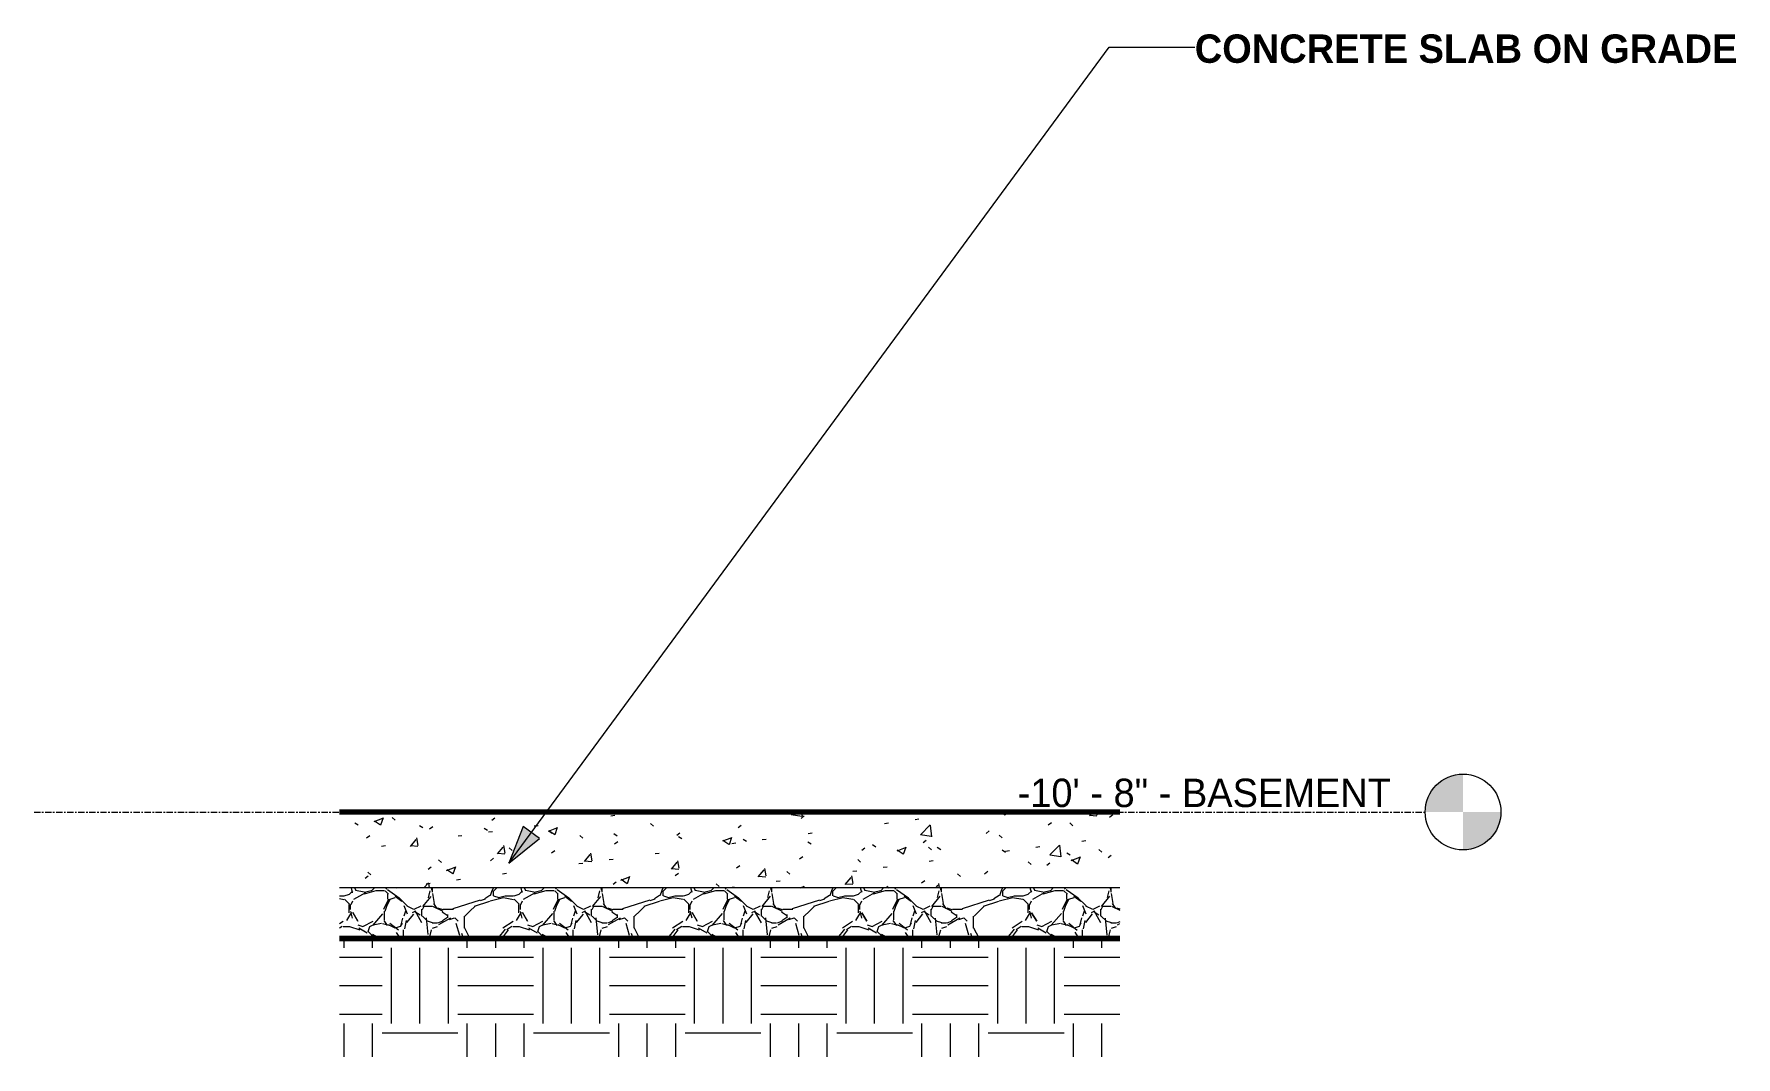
# Model space of a CAD drawing. Header units: inches. Extents: x 9847 to 10638, y -160 to 464.
# Drawn here: x 10236.4 to 10371.1, y -147.4 to -66.4 of the extents above; entities that cross this region are included whole.
import ezdxf

# ---------------------------------------------------------------- set-up
doc = ezdxf.new("R2010")
doc.units = ezdxf.units.IN
doc.header["$MEASUREMENT"] = 0
doc.linetypes.add('Grid Line 1_2_', pattern=[0.875, 0.5, -0.125, 0.125, -0.125])
for name, color, linetype, lineweight in [('0-4', 90, 'Continuous', 5), ('A-FLOR-1', 192, 'Continuous', 70), ('A-FLOR-LEVL', 51, 'Continuous', 9), ('A-FLOR-LEVL-1', 51, 'Grid Line 1_2_', 9), ('A-FLOR-MCUT', 51, 'Continuous', 18), ('A-FLOR-PATT-1', 8, 'Continuous', 9), ('C-TOPO', 7, 'Continuous', 9), ('C-TOPO-1', 7, 'Continuous', 70), ('C-TOPO-2', 8, 'Continuous', 9), ('G-ANNO-TEXT', 231, 'Continuous', 9)]:
    doc.layers.add(name, color=color, linetype=linetype, lineweight=lineweight)
doc.styles.add('Century Gothic', font='ufonts.com_century-gothic.ttf', dxfattribs={"height": 2.25})
doc.styles.add('Century Gothic_B', font='GOTHICB.TTF', dxfattribs={"height": 2.25})

# ---------------------------------------------------------------- blocks, each defined once
blk = doc.blocks.new('CTR  - Topography_rvt-3-BUILDING SECTION - EAST_WEST - LOOKING NORTH - Callout 3')
at = {"layer": 'C-TOPO'}
h = blk.add_hatch(dxfattribs=at)
h.set_pattern_fill('FP_18', color=256, style=0, pattern_type=2)
h.set_pattern_definition([(0, (11229.947, 72), (6, 6), [6, -6]), (0, (11229.947, 74.25), (6, 6), [6, -6]), (0, (11229.947, 76.5), (6, 6), [6, -6]), (90, (11230.697, 77.25), (-6, 6), [6, -6]), (90, (11232.947, 77.25), (-6, 6), [6, -6]), (90, (11235.197, 77.25), (-6, 6), [6, -6])])
h.paths.add_polyline_path([(10273.41, -147.39), (10273.41, -138.01), (10211.63, -138.01), (10211.63, -147.39)], flags=0)
at = {"layer": 'C-TOPO-1'}
blk.add_line((10211.63, -138.01), (10273.41, -138.01), dxfattribs=at)
at = {"layer": 'C-TOPO-2'}
blk.add_line((10273.41, -138.01), (10211.63, -138.01), dxfattribs=at)
blk = doc.blocks.new('Level - Level Head - Circle-50818-BUILDING SECTION - EAST_WEST - LOOKING NORTH - Callout 3')
at = {"layer": 'A-FLOR-LEVL'}
h = blk.add_hatch(color=256, dxfattribs=at)
edge = h.paths.add_edge_path(flags=0)
edge.add_line((10300.59, 0), (10297.59, 0))
edge.add_arc((10300.59, 0), 3, 90, 180, ccw=False)
edge.add_line((10300.59, 3), (10300.59, 0))
h = blk.add_hatch(color=256, dxfattribs=at)
edge = h.paths.add_edge_path(flags=0)
edge.add_line((10300.59, -3), (10300.59, 0))
edge.add_line((10300.59, 0), (10303.59, 0))
edge.add_arc((10300.59, 0), 3, 270, 360, ccw=False)
blk.add_circle((10300.59, 0), 3, dxfattribs=at)

msp = doc.modelspace()

# ---------------------------------------------------------------- hatches: boundary and pattern name
at = {"layer": 'A-FLOR-PATT-1'}
h = msp.add_hatch(dxfattribs=at)
h.set_pattern_fill('FP_24', color=256, style=0, pattern_type=2)
h.set_pattern_definition([(50, (11278.8997, 72), (6.885997, -0.602097), [0.72, -7.92]), (355, (11278.9, 72), (-1.331756, 7.220547), [0.576, -6.336]), (100.451, (11279.474, 71.95), (5.55363, 6.61819), [0.612, -6.731]), (46.184, (11278.9, 73.92), (10.24564, -1.588925), [1.08, -11.88]), (96.636, (11279.754, 73.788), (8.97244, 9.35152), [0.918, -10.096]), (351.184, (11278.9, 73.92), (8.9732, 9.35123), [0.864, -9.504]), (21, (11279.8597, 73.44), (5.730726, -3.865003), [0.72, -7.92]), (326, (11279.86, 73.44), (2.33581, 6.96088), [0.576, -6.336]), (71.451, (11280.338, 73.118), (8.065876, 3.09595), [0.612, -6.731]), (37.5, (11278.8997, 72), (0.116866, 3.1954784), [0.317, -5.942, 0.317, -6.115, -6.36]), (37.5, (11278.8997, 72), (0.116866, 3.1954784), [-12.691, 0.317, -6.043]), (7.5, (11278.8997, 72), (2.52543, 3.786025), [0.317, -3.35, 0.317, -5.798, -2.424]), (7.5, (11278.8997, 72), (2.52543, 3.786025), [-9.782, 0.317, -2.107]), (327.5, (11276.7597, 72), (5.1243685, -0.216176), [0.317, -2.083, 0.317, -7.171, -9.936]), (327.5, (11276.7597, 72), (5.1243685, -0.216176), [-9.888, 0.317, -9.619]), (317.5, (11275.7997, 72), (5.598326, 0.96141), [0.317, -2.803, 0.317, -4.656, -7.056]), (317.5, (11275.7997, 72), (5.598326, 0.96141), [-8.093, 0.317, -6.739])])
h.paths.add_polyline_path([(10322.36, -134), (10322.36, -128), (10260.59, -128), (10260.59, -134), (10286.54, -134)], flags=0)
h = msp.add_hatch(dxfattribs=at)
h.set_pattern_fill('FP_27', color=256, style=0, pattern_type=2)
h.set_pattern_definition([(212.005, (11278.0937, 74.015), (-40.3106271, -26.8730086), [1.268, -125.493]), (213.69, (11278.8997, 74.553), (-13.436241, -13.436764), [0.969, -47.478]), (198.435, (11279.3027, 74.687), (-26.873024, -13.436542), [0.425, -42.065]), (180, (11279.841, 74.687), (2e-15, -13.437), [0.537, -12.899]), (161.565, (11280.2437, 74.553), (-13.436518, 1.2e-05), [0.425, -42.065]), (333.435, (11280.3777, 84.227), (13.436532, 1.2e-05), [0.601, -29.444]), (296.565, (11280.2437, 84.496), (13.43652, -13.436544), [0.3, -29.745]), (270, (11280.244, 85.168), (13.437, 8e-16), [0.672, -12.765]), (186.34, (11280.3777, 76.434), (-107.4926568, -13.4363962), [1.217, -120.457]), (296.565, (11283.3337, 84.765), (13.43652, -13.436544), [0.3, -29.745]), (303.69, (11283.0657, 85.168), (13.436764, -13.436241), [0.484, -47.962]), (229.399, (11285.2157, 79.256), (-67.1828397, -80.6196216), [1.239, -122.641]), (243.435, (11285.6187, 80.062), (1.2e-05, -13.436532), [0.901, -29.144]), (213.69, (11290.3207, 78.584), (-13.436241, -13.436764), [0.484, -47.962]), (33.69, (11286.2897, 74.822), (13.436241, 13.436764), [0.484, -47.962]), (0, (11286.022, 74.822), (0, 13.437), [0.269, -13.168]), (333.435, (11285.7527, 74.956), (13.436532, 1.2e-05), [0.3, -29.745]), (284.036, (11285.6187, 75.494), (13.436545, -40.309721), [0.554, -54.847]), (270, (11285.619, 75.762), (13.437, 8e-16), [0.269, -13.168]), (243.435, (11285.6187, 76.031), (1.2e-05, -13.436532), [0.3, -29.745]), (135, (11285.619, 76.165), (-13.43644, 9e-16), [0.19, -18.812]), (90, (11285.619, 76.031), (-13.437, 8e-16), [0.134, -13.302]), (18.435, (11290.4557, 82.212), (26.873024, 13.436542), [0.85, -41.641]), (6.34, (11291.2617, 82.481), (107.4926568, 13.4363962), [1.217, -120.457]), (180, (11290.725, 79.256), (2e-15, -13.437), [0.806, -12.63]), (197.354, (11292.8737, 79.928), (-40.30996214, -13.43709214), [2.252, -222.987]), (198.435, (11293.2777, 80.062), (-26.873024, -13.436542), [0.425, -42.065]), (213.69, (11293.6807, 80.331), (-13.436241, -13.436764), [0.484, -47.962]), (251.565, (11293.8147, 80.734), (-1.2e-05, -13.436518), [0.425, -42.065]), (243.435, (11293.9487, 81.003), (1.2e-05, -13.436532), [0.3, -29.745]), (270, (11293.949, 81.271), (13.437, 8e-16), [0.269, -13.168]), (293.199, (11293.5457, 82.212), (13.4363854, -26.8729472), [1.023, -101.307]), (315, (11293.143, 82.615), (13.43644, 0), [0.57, -18.432]), (0, (11292.471, 82.615), (0, 13.437), [0.672, -12.765]), (341.565, (11289.5147, 79.39), (13.436518, -1.2e-05), [0.425, -42.065]), (303.69, (11289.2467, 79.793), (13.436764, -13.436241), [0.484, -47.962]), (279.462, (11289.1117, 80.599), (13.43628, -67.1832013), [0.817, -80.915]), (270, (11289.112, 81.406), (13.437, 8e-16), [0.806, -12.63]), (239.036, (11289.5147, 82.077), (-13.4372, -26.8732567), [0.783, -77.565]), (188.13, (11290.4557, 82.212), (-80.6200966, -13.436299), [0.95, -94.061]), (116.565, (11280.5127, 81.809), (-13.43652, 13.436544), [0.3, -29.745]), (135, (11280.781, 81.54), (-13.43644, 9e-16), [0.38, -18.622]), (168.69, (11281.4527, 81.406), (-13.436897, 0.000212), [0.685, -67.829]), (191.31, (11282.1247, 81.54), (-53.7465916, -13.436568), [0.685, -67.829]), (194.036, (11282.6627, 81.674), (-40.309721, -13.436545), [0.554, -54.847]), (236.31, (11282.9307, 82.077), (-13.436194, -26.873299), [0.484, -47.962]), (236.31, (11283.1997, 82.481), (-13.436194, -26.873299), [0.484, -47.962]), (270, (11283.2, 82.884), (13.437, 8e-16), [0.403, -13.034]), (291.801, (11282.9307, 83.556), (13.4361655, -26.872997), [0.724, -71.635]), (116.565, (11283.0657, 80.734), (-13.43652, 13.436544), [0.601, -29.444]), (168.69, (11283.7377, 80.599), (-13.436897, 0.000212), [0.685, -67.829]), (194.036, (11284.2747, 80.734), (-40.309721, -13.436545), [0.554, -54.847]), (225, (11284.678, 81.137), (9e-16, -13.43644), [0.57, -18.432]), (251.565, (11284.8117, 81.54), (-1.2e-05, -13.436518), [0.425, -42.065]), (296.565, (11284.5437, 82.077), (13.43652, -13.436544), [0.601, -29.444]), (315, (11284.275, 82.346), (13.43644, 0), [0.38, -18.622]), (326.31, (11283.8717, 82.615), (26.873299, -13.436194), [0.484, -47.962]), (0, (11283.603, 82.615), (0, 13.437), [0.269, -13.168]), (33.69, (11283.1997, 82.346), (13.436241, 13.436764), [0.484, -47.962]), (71.565, (11283.0657, 81.943), (1.2e-05, 13.436518), [0.425, -42.065]), (63.435, (11282.9307, 81.674), (-1.2e-05, 13.436532), [0.3, -29.745]), (71.565, (11282.7967, 81.271), (1.2e-05, 13.436518), [0.425, -42.065]), (104.036, (11282.7967, 80.734), (-13.436545, 40.309721), [0.554, -54.847]), (45, (11282.528, 80.465), (0, 13.43644), [0.38, -18.622]), (18.435, (11282.1247, 80.331), (26.873024, 13.436542), [0.425, -42.065]), (0, (11281.453, 80.331), (0, 13.437), [0.672, -12.765]), (14.036, (11280.9157, 80.196), (40.309721, 13.436545), [0.554, -54.847]), (341.565, (11280.5127, 80.331), (13.436518, -1.2e-05), [0.425, -42.065]), (270, (11280.513, 80.734), (13.437, 8e-16), [0.403, -13.034]), (225, (11280.916, 81.137), (9e-16, -13.43644), [0.57, -18.432]), (198.435, (11281.7217, 81.406), (-26.873024, -13.436542), [0.85, -41.641]), (180, (11282.394, 81.406), (-2e-15, -13.437), [0.672, -12.765]), (153.435, (11282.6627, 81.271), (-13.436532, -1.2e-05), [0.3, -29.745]), (206.565, (11287.7687, 79.121), (-13.436544, -13.43652), [0.3, -29.745]), (146.31, (11288.1717, 78.853), (-26.873299, 13.436194), [0.484, -47.962]), (119.745, (11288.7087, 77.912), (-40.3105597, 67.1832064), [1.083, -107.246]), (95.711, (11288.8427, 76.568), (-13.4375424, 120.930058), [1.35, -133.686]), (90, (11288.843, 76.434), (-13.437, 8e-16), [0.134, -13.302]), (63.435, (11288.7087, 76.165), (-1.2e-05, 13.436532), [0.3, -29.745]), (26.565, (11288.4397, 76.031), (13.436544, 13.43652), [0.3, -29.745]), (0, (11288.037, 76.031), (0, 13.437), [0.403, -13.034]), (0, (11287.903, 76.031), (0, 13.437), [0.134, -13.302]), (0, (11287.634, 76.031), (0, 13.437), [0.269, -13.168]), (326.31, (11287.2307, 76.3), (26.873299, -13.436194), [0.484, -47.962]), (333.435, (11286.9617, 76.434), (13.436532, 1.2e-05), [0.3, -29.745]), (284.036, (11286.8277, 76.972), (13.436545, -40.309721), [0.554, -54.847]), (270, (11286.828, 77.24), (13.437, 8e-16), [0.269, -13.168]), (270, (11286.828, 77.643), (13.437, 8e-16), [0.403, -13.034]), (258.69, (11286.9617, 78.315), (-0.000212, -13.436897), [0.685, -67.829]), (231.34, (11287.4997, 78.987), (-40.3101895, -53.745816), [0.86, -85.176]), (270, (11290.321, 78.718), (13.437, 8e-16), [0.134, -13.302]), (270, (11290.321, 78.853), (13.437, 8e-16), [0.134, -13.302]), (326.31, (11289.9177, 79.121), (26.873299, -13.436194), [0.484, -47.962]), (333.435, (11289.1117, 79.525), (13.436532, 1.2e-05), [0.901, -29.144]), (0, (11288.44, 79.525), (0, 13.437), [0.672, -12.765]), (63.435, (11288.3057, 79.256), (-1.2e-05, 13.436532), [0.3, -29.745]), (90, (11288.306, 78.718), (-13.437, 8e-16), [0.537, -12.899]), (135, (11288.709, 78.315), (-13.43644, 9e-16), [0.57, -18.432]), (161.565, (11289.1117, 78.181), (-13.436518, 1.2e-05), [0.425, -42.065]), (180, (11289.515, 78.181), (-2e-15, -13.437), [0.403, -13.034]), (198.435, (11289.9177, 78.315), (-26.873024, -13.436542), [0.425, -42.065]), (351.87, (11284.6777, 85.571), (13.4370087, -0.000259), [1.9, -93.111]), (14.036, (11284.1407, 85.437), (40.309721, 13.436545), [0.554, -54.847]), (53.13, (11283.7377, 84.899), (26.873672, 40.309752), [0.672, -66.511]), (95.194, (11283.8717, 83.421), (-13.4351326, 134.3664647), [1.484, -146.928]), (101.31, (11284.0057, 82.749), (-13.436568, 53.7465916), [0.685, -67.829]), (143.13, (11284.5437, 82.346), (-40.309752, 26.873672), [0.672, -66.511]), (161.565, (11284.9467, 82.212), (-13.436518, 1.2e-05), [0.425, -42.065]), (198.435, (11285.3497, 82.346), (-26.873024, -13.436542), [0.425, -42.065]), (225, (11286.022, 83.018), (9e-16, -13.43644), [0.95, -18.052]), (228.814, (11286.9617, 84.093), (-80.6198072, -94.0561774), [1.428, -141.405]), (251.565, (11287.0967, 84.496), (-1.2e-05, -13.436518), [0.425, -42.065]), (270, (11287.097, 84.63), (13.437, 8e-16), [0.134, -13.302]), (288.435, (11286.9617, 85.034), (13.436542, -26.873024), [0.425, -42.065]), (326.31, (11286.5587, 85.302), (26.873299, -13.436194), [0.484, -47.962]), (90, (11280.378, 82.077), (-13.437, 8e-16), [0.941, -12.496]), (338.199, (11282.2597, 83.824), (40.3099116, -13.436441), [0.724, -71.635]), (0, (11281.453, 83.824), (0, 13.437), [0.806, -12.63]), (30.964, (11280.7807, 83.421), (40.310285, 26.8733136), [0.783, -77.565]), (45, (11280.378, 83.018), (0, 13.43644), [0.57, -18.432]), (90, (11278.229, 77.778), (-13.437, 8e-16), [0.941, -12.496]), (116.565, (11278.6317, 76.972), (-13.43652, 13.436544), [0.901, -29.144]), (153.435, (11279.4377, 76.568), (-13.436532, -1.2e-05), [0.901, -29.144]), (180, (11280.11, 76.568), (-2e-15, -13.437), [0.672, -12.765]), (218.66, (11280.7807, 77.106), (-13.436833, -13.4362984), [0.86, -85.176]), (231.34, (11281.3187, 77.778), (-40.3101895, -53.745816), [0.86, -85.176]), (213.69, (11282.1247, 78.315), (-13.436241, -13.436764), [0.969, -47.478]), (239.036, (11282.5277, 78.987), (-13.4372, -26.8732567), [0.783, -77.565]), (270, (11282.528, 79.256), (13.437, 8e-16), [0.269, -13.168]), (270, (11282.528, 79.659), (13.437, 8e-16), [0.403, -13.034]), (315, (11282.125, 80.062), (13.43644, 0), [0.57, -18.432]), (350.538, (11281.3187, 80.196), (13.4368224, 7.56e-05), [0.817, -80.915]), (14.036, (11280.2437, 79.928), (40.309721, 13.436545), [1.108, -54.293]), (18.435, (11279.0347, 79.525), (26.873024, 13.436542), [1.275, -41.216]), (45, (11278.632, 79.121), (0, 13.43644), [0.57, -18.432]), (45, (11278.229, 78.718), (0, 13.43644), [0.57, -18.432]), (108.435, (11281.1847, 75.762), (-13.436542, 26.873024), [0.85, -41.641]), (126.87, (11281.5877, 75.225), (-13.436224, 13.436576), [0.672, -66.511]), (146.31, (11281.9907, 74.956), (-26.873299, 13.436194), [0.484, -47.962]), (161.565, (11282.3937, 74.822), (-13.436518, 1.2e-05), [0.425, -42.065]), (135, (11282.797, 74.419), (-13.43644, 9e-16), [0.57, -18.432]), (161.565, (11283.1997, 74.284), (-13.436518, 1.2e-05), [0.425, -42.065]), (180, (11283.603, 74.284), (2e-15, -13.437), [0.403, -13.034]), (206.565, (11283.8717, 74.419), (-13.436544, -13.43652), [0.3, -29.745]), (206.565, (11284.4087, 74.687), (-13.436544, -13.43652), [0.601, -29.444]), (189.462, (11285.2157, 74.822), (-67.1832013, -13.43628), [0.817, -80.915]), (243.435, (11285.4837, 75.359), (1.2e-05, -13.436532), [0.601, -29.444]), (270, (11285.484, 75.494), (13.437, 8e-16), [0.134, -13.302]), (270, (11285.484, 75.762), (13.437, 8e-16), [0.269, -13.168]), (326.31, (11285.0807, 76.568), (26.873299, -13.436194), [0.484, -47.962]), (327.995, (11284.0057, 77.24), (67.1829352, -40.309468), [1.268, -125.493]), (329.036, (11283.3337, 77.643), (26.8732567, -13.4372), [0.783, -77.565]), (341.565, (11282.5277, 77.912), (13.436518, -1.2e-05), [0.85, -41.641]), (0, (11281.991, 77.912), (0, 13.437), [0.537, -12.899]), (33.69, (11281.5877, 77.643), (13.436241, 13.436764), [0.484, -47.962]), (53.13, (11281.1847, 77.106), (26.873672, 40.309752), [0.672, -66.511]), (63.435, (11280.9157, 76.568), (-1.2e-05, 13.436532), [0.601, -29.444]), (225, (11287.097, 75.494), (9e-16, -13.43644), [0.57, -18.432]), (236.31, (11287.3647, 75.897), (-13.436194, -26.873299), [0.484, -47.962]), (270, (11287.365, 76.031), (13.437, 8e-16), [0.134, -13.302]), (315, (11287.097, 76.3), (13.43644, 0), [0.38, -18.622]), (333.435, (11286.5587, 76.568), (13.436532, 1.2e-05), [0.601, -29.444]), (18.435, (11285.7527, 76.3), (26.873024, 13.436542), [0.85, -41.641]), (75.964, (11285.6187, 75.762), (-0.0003, 13.436231), [0.554, -54.847]), (71.565, (11279.5717, 73.209), (1.2e-05, 13.436518), [0.425, -42.065]), (135, (11279.841, 72.941), (-13.43644, 9e-16), [0.38, -18.622]), (146.31, (11280.2437, 72.672), (-26.873299, 13.436194), [0.484, -47.962]), (153.435, (11280.7807, 72.403), (-13.436532, -1.2e-05), [0.601, -29.444]), (180, (11280.916, 72.403), (-2e-15, -13.437), [0.134, -13.302]), (161.565, (11281.3187, 72.269), (-13.436518, 1.2e-05), [0.425, -42.065]), (180, (11281.856, 72.269), (-2e-15, -13.437), [0.537, -12.899]), (198.435, (11282.2597, 72.403), (-26.873024, -13.436542), [0.425, -42.065]), (210.964, (11282.9307, 72.806), (-40.310285, -26.8733136), [0.783, -77.565]), (206.565, (11283.1997, 72.941), (-13.436544, -13.43652), [0.3, -29.745]), (251.565, (11283.3337, 73.344), (-1.2e-05, -13.436518), [0.425, -42.065]), (303.69, (11283.0657, 73.747), (13.436764, -13.436241), [0.484, -47.962]), (306.87, (11282.6627, 74.284), (13.436224, -13.436576), [0.672, -66.511]), (323.13, (11282.1247, 74.687), (40.309752, -26.873672), [0.672, -66.511]), (345.964, (11281.5877, 74.822), (13.436231, 0.0003), [0.554, -54.847]), (18.435, (11281.1847, 74.687), (26.873024, 13.436542), [0.425, -42.065]), (30.964, (11280.5127, 74.284), (40.310285, 26.8733136), [0.783, -77.565]), (39.806, (11279.7067, 73.612), (13.4366017, 13.4362908), [1.049, -103.894]), (135, (11283.738, 72.403), (-13.43644, 9e-16), [0.19, -18.812]), (153.435, (11284.0057, 72.269), (-13.436532, -1.2e-05), [0.3, -29.745]), (191.31, (11284.6777, 72.403), (-53.7465916, -13.436568), [0.685, -67.829]), (165.964, (11285.2157, 72.269), (-13.436231, -0.0003), [0.554, -54.847]), (175.236, (11286.8277, 72.134), (-13.4364265, -8.21e-05), [1.618, -160.181]), (206.565, (11287.0967, 72.269), (-13.436544, -13.43652), [0.3, -29.745]), (225, (11287.365, 72.537), (9e-16, -13.43644), [0.38, -18.622]), (270, (11287.365, 73.209), (13.437, 8e-16), [0.672, -12.765]), (270, (11287.365, 73.612), (13.437, 8e-16), [0.403, -13.034]), (308.66, (11286.8277, 74.284), (13.4362984, -13.436833), [0.86, -85.176]), (338.199, (11286.1557, 74.553), (40.3099116, -13.436441), [0.724, -71.635]), (348.69, (11285.4837, 74.687), (13.436897, -0.000212), [0.685, -67.829]), (18.435, (11284.2747, 74.284), (26.873024, 13.436542), [1.275, -41.216]), (36.87, (11283.7377, 73.881), (13.436576, 13.436224), [0.672, -66.511]), (68.199, (11283.4687, 73.209), (13.436441, 40.3099116), [0.724, -71.635]), (101.31, (11283.6027, 72.537), (-13.436568, 53.7465916), [0.685, -67.829]), (348.69, (11282.3937, 85.302), (13.436897, -0.000212), [0.685, -67.829]), (354.806, (11280.9157, 85.437), (13.4361385, -0.0003521), [1.484, -146.928]), (0, (11280.513, 85.437), (0, 13.437), [0.403, -13.034]), (45, (11280.244, 85.168), (0, 13.43644), [0.38, -18.622]), (180, (11281.319, 83.959), (-2e-15, -13.437), [0.403, -13.034]), (188.13, (11282.2597, 84.093), (-80.6200966, -13.436299), [0.95, -94.061]), (172.875, (11283.3337, 83.959), (-13.4368068, -0.000376), [1.083, -107.246]), (225, (11283.469, 84.093), (9e-16, -13.43644), [0.19, -18.812]), (270, (11283.469, 84.496), (13.437, 8e-16), [0.403, -13.034]), (161.565, (11287.7687, 84.899), (-13.436518, 1.2e-05), [0.425, -42.065]), (180, (11288.306, 84.899), (-2e-15, -13.437), [0.537, -12.899]), (198.435, (11288.7087, 85.034), (-26.873024, -13.436542), [0.425, -42.065]), (170.538, (11289.5147, 84.899), (-13.4368224, -7.56e-05), [0.817, -80.915]), (213.69, (11289.9177, 85.168), (-13.436241, -13.436764), [0.484, -47.962]), (270, (11289.918, 85.302), (13.437, 8e-16), [0.134, -13.302]), (296.565, (11289.7837, 85.571), (13.43652, -13.436544), [0.3, -29.745]), (341.565, (11288.9777, 85.84), (13.436518, -1.2e-05), [0.85, -41.641]), (341.565, (11288.1717, 86.108), (13.436518, -1.2e-05), [0.85, -41.641]), (14.036, (11287.6337, 85.974), (40.309721, 13.436545), [0.554, -54.847]), (45, (11287.231, 85.571), (0, 13.43644), [0.57, -18.432]), (104.036, (11287.3647, 85.034), (-13.436545, 40.309721), [0.554, -54.847]), (0, (11276.885, 73.344), (0, 13.437), [0.134, -13.302]), (315, (11276.616, 73.612), (13.43644, 0), [0.38, -18.622]), (274.764, (11276.4817, 75.225), (13.437683, -147.8026001), [1.618, -160.181]), (255.964, (11276.6157, 75.762), (0.0003, -13.436231), [0.554, -54.847]), (225, (11276.885, 76.031), (9e-16, -13.43644), [0.38, -18.622]), (198.435, (11278.0937, 76.434), (-26.873024, -13.436542), [1.275, -41.216]), (180, (11278.229, 76.434), (-2e-15, -13.437), [0.134, -13.302]), (171.87, (11279.1687, 76.3), (-13.4370087, 0.000259), [0.95, -94.061]), (146.31, (11280.7807, 76.165), (-26.873299, 13.436194), [0.484, -47.962]), (108.435, (11281.0497, 75.359), (-13.436542, 26.873024), [0.85, -41.641]), (90, (11281.05, 75.225), (-13.437, 8e-16), [0.134, -13.302]), (71.565, (11280.9157, 74.822), (1.2e-05, 13.436518), [0.425, -42.065]), (26.565, (11280.6467, 74.687), (13.436544, 13.43652), [0.3, -29.745]), (18.435, (11280.2437, 74.553), (26.873024, 13.436542), [0.425, -42.065]), (126.87, (11287.4997, 73.612), (-13.436224, 13.436576), [0.672, -66.511]), (123.69, (11287.7687, 73.209), (-13.436764, 13.436241), [0.484, -47.962]), (149.036, (11288.4397, 72.806), (-26.8732567, 13.4372), [0.783, -77.565]), (168.69, (11289.1117, 72.672), (-13.436897, 0.000212), [0.685, -67.829]), (213.69, (11289.5147, 72.941), (-13.436241, -13.436764), [0.484, -47.962]), (251.565, (11289.6497, 73.344), (-1.2e-05, -13.436518), [0.425, -42.065]), (270, (11289.65, 73.478), (13.437, 8e-16), [0.134, -13.302]), (279.462, (11289.5147, 74.284), (13.43628, -67.1832013), [0.817, -80.915]), (243.435, (11289.6497, 74.553), (1.2e-05, -13.436532), [0.3, -29.745]), (270, (11289.65, 74.687), (13.437, 8e-16), [0.134, -13.302]), (296.565, (11289.2467, 75.494), (13.43652, -13.436544), [0.901, -29.144]), (329.036, (11288.5747, 75.897), (26.8732567, -13.4372), [0.783, -77.565]), (8.13, (11287.6337, 75.762), (80.6200966, 13.436299), [0.95, -94.061]), (45, (11287.097, 75.225), (0, 13.43644), [0.76, -18.242]), (45, (11286.828, 74.956), (0, 13.43644), [0.38, -18.622]), (90, (11286.828, 74.553), (-13.437, 8e-16), [0.403, -13.034]), (123.69, (11287.0967, 74.15), (-13.436764, 13.436241), [0.484, -47.962]), (101.31, (11289.1117, 76.568), (-13.436568, 53.7465916), [0.685, -67.829]), (108.435, (11289.2467, 76.165), (-13.436542, 26.873024), [0.425, -42.065]), (135, (11289.381, 76.031), (-13.43644, 9e-16), [0.19, -18.812]), (180, (11289.784, 76.031), (2e-15, -13.437), [0.403, -13.034]), (213.69, (11290.1867, 76.3), (-13.436241, -13.436764), [0.484, -47.962]), (187.125, (11291.2617, 76.434), (-94.0566594, -13.437028), [1.083, -107.246]), (236.31, (11291.5307, 76.837), (-13.436194, -26.873299), [0.484, -47.962]), (270, (11291.531, 76.972), (13.437, 8e-16), [0.134, -13.302]), (288.435, (11291.3957, 77.375), (13.436542, -26.873024), [0.425, -42.065]), (285.945, (11291.1277, 78.315), (13.4366066, -40.3096492), [0.978, -96.842]), (315, (11290.859, 78.584), (13.43644, 0), [0.38, -18.622]), (18.435, (11290.4557, 78.45), (26.873024, 13.436542), [0.425, -42.065]), (29.745, (11289.5147, 77.912), (67.1832064, 40.3105597), [1.083, -107.246]), (18.435, (11289.1117, 77.778), (26.873024, 13.436542), [0.425, -42.065]), (75.964, (11288.9777, 77.24), (-0.0003, 13.436231), [0.554, -54.847]), (180, (11285.081, 80.734), (-2e-15, -13.437), [0.403, -13.034]), (180, (11285.35, 80.734), (-2e-15, -13.437), [0.269, -13.168]), (135, (11285.619, 80.465), (-13.43644, 9e-16), [0.38, -18.622]), (90, (11285.619, 80.062), (-13.437, 8e-16), [0.403, -13.034]), (26.565, (11283.6027, 77.912), (13.436544, 13.43652), [0.901, -29.144]), (341.565, (11283.1997, 78.046), (13.436518, -1.2e-05), [0.425, -42.065]), (300.964, (11282.7967, 78.718), (26.8733136, -40.310285), [0.783, -77.565]), (71.565, (11285.3497, 79.121), (1.2e-05, 13.436518), [0.425, -42.065]), (90, (11285.35, 78.45), (-13.437, 8e-16), [0.672, -12.765]), (123.69, (11285.6187, 78.046), (-13.436764, 13.436241), [0.484, -47.962]), (153.435, (11286.1557, 77.778), (-13.436532, -1.2e-05), [0.601, -29.444]), (198.435, (11286.5587, 77.912), (-26.873024, -13.436542), [0.425, -42.065]), (243.435, (11286.6937, 78.181), (1.2e-05, -13.436532), [0.3, -29.745]), (255.964, (11286.8277, 78.718), (0.0003, -13.436231), [0.554, -54.847]), (251.565, (11286.9617, 79.121), (-1.2e-05, -13.436518), [0.425, -42.065]), (291.801, (11286.6937, 79.793), (13.4361655, -26.872997), [0.724, -71.635]), (323.13, (11286.1557, 80.196), (40.309752, -26.873672), [0.672, -66.511]), (18.435, (11285.7527, 80.062), (26.873024, 13.436542), [0.425, -42.065]), (63.435, (11285.4837, 79.525), (-1.2e-05, 13.436532), [0.601, -29.444]), (135, (11284.409, 77.106), (-13.43644, 9e-16), [0.57, -18.432]), (149.036, (11285.0807, 76.703), (-26.8732567, 13.4372), [0.783, -77.565]), (146.31, (11285.4837, 76.434), (-26.873299, 13.436194), [0.484, -47.962]), (180, (11285.753, 76.434), (2e-15, -13.437), [0.269, -13.168]), (210.964, (11286.4247, 76.837), (-40.310285, -26.8733136), [0.783, -77.565]), (243.435, (11286.5587, 77.106), (1.2e-05, -13.436532), [0.3, -29.745]), (303.69, (11286.2897, 77.509), (13.436764, -13.436241), [0.484, -47.962]), (321.34, (11285.6187, 78.046), (53.745816, -40.3101895), [0.86, -85.176]), (345.964, (11285.0807, 78.181), (13.436231, 0.0003), [0.554, -54.847]), (11.31, (11284.4087, 78.046), (53.7465916, 13.436568), [0.685, -67.829]), (26.565, (11284.1407, 77.912), (13.436544, 13.43652), [0.3, -29.745]), (71.565, (11284.0057, 77.509), (1.2e-05, 13.436518), [0.425, -42.065]), (15.945, (11283.7377, 80.465), (40.3096492, 13.4366066), [0.978, -96.842]), (29.745, (11282.7967, 79.928), (67.1832064, 40.3105597), [1.083, -107.246]), (63.435, (11282.6627, 79.659), (-1.2e-05, 13.436532), [0.3, -29.745]), (90, (11282.663, 79.256), (-13.437, 8e-16), [0.403, -13.034]), (104.036, (11282.7967, 78.718), (-13.436545, 40.309721), [0.554, -54.847]), (120.964, (11283.1997, 78.046), (-26.8733136, 40.310285), [0.783, -77.565]), (153.435, (11290.7247, 85.168), (-13.436532, -1.2e-05), [0.3, -29.745]), (180, (11290.993, 85.168), (2e-15, -13.437), [0.269, -13.168]), (209.745, (11291.9337, 85.705), (-67.1832064, -40.3105597), [1.083, -107.246]), (225, (11292.471, 86.243), (9e-16, -13.43644), [0.76, -18.242]), (239.036, (11292.8737, 86.915), (-13.4372, -26.8732567), [0.783, -77.565]), (239.036, (11293.2777, 87.587), (-13.4372, -26.8732567), [0.783, -77.565]), (270, (11293.278, 87.721), (13.437, 8e-16), [0.134, -13.302]), (333.435, (11293.0087, 87.855), (13.436532, 1.2e-05), [0.3, -29.745]), (0, (11292.606, 87.855), (0, 13.437), [0.403, -13.034]), (45, (11292.203, 87.452), (0, 13.43644), [0.57, -18.432]), (26.565, (11290.5897, 86.646), (13.436544, 13.43652), [1.803, -28.243]), (30.964, (11289.9177, 86.243), (40.310285, 26.8733136), [0.783, -77.565]), (90, (11289.918, 85.974), (-13.437, 8e-16), [0.269, -13.168]), (128.66, (11290.4557, 85.302), (-13.4362984, 13.436833), [0.86, -85.176]), (255.964, (11288.9777, 80.868), (0.0003, -13.436231), [0.554, -54.847]), (281.31, (11288.8427, 81.54), (13.436568, -53.7465916), [0.685, -67.829]), (309.806, (11288.1717, 82.346), (13.4362908, -13.4366017), [1.049, -103.894]), (329.036, (11287.4997, 82.749), (26.8732567, -13.4372), [0.783, -77.565]), (345.964, (11286.9617, 82.884), (13.436231, 0.0003), [0.554, -54.847]), (0, (11286.425, 82.884), (0, 13.437), [0.537, -12.899]), (26.565, (11285.8867, 82.615), (13.436544, 13.43652), [0.601, -29.444]), (45, (11285.484, 82.212), (0, 13.43644), [0.57, -18.432]), (53.13, (11285.0807, 81.674), (26.873672, 40.309752), [0.672, -66.511]), (90, (11285.081, 81.271), (-13.437, 8e-16), [0.403, -13.034]), (135, (11285.484, 80.868), (-13.43644, 9e-16), [0.57, -18.432]), (144.462, (11286.4247, 80.196), (-40.3095313, 26.8733096), [1.156, -114.43]), (135, (11287.097, 79.525), (-13.43644, 9e-16), [0.95, -18.052]), (153.435, (11287.6337, 79.256), (-13.436532, -1.2e-05), [0.601, -29.444]), (206.565, (11288.1717, 79.525), (-13.436544, -13.43652), [0.601, -29.444]), (230.194, (11288.8427, 80.331), (-53.7471842, -67.182341), [1.049, -103.894]), (66.801, (11287.0967, 83.556), (26.8740486, 67.1828756), [1.023, -101.307]), (90, (11287.097, 83.152), (-13.437, 8e-16), [0.403, -13.034]), (153.435, (11287.3647, 83.018), (-13.436532, -1.2e-05), [0.3, -29.745]), (153.435, (11287.9027, 82.749), (-13.436532, -1.2e-05), [0.601, -29.444]), (149.036, (11288.5747, 82.346), (-26.8732567, 13.4372), [0.783, -77.565]), (180, (11289.247, 82.346), (-2e-15, -13.437), [0.672, -12.765]), (180, (11290.053, 82.346), (-2e-15, -13.437), [0.806, -12.63]), (213.69, (11290.4557, 82.615), (-13.436241, -13.436764), [0.484, -47.962]), (243.435, (11290.7247, 83.152), (1.2e-05, -13.436532), [0.601, -29.444]), (277.125, (11290.5897, 84.227), (13.437028, -94.0566594), [1.083, -107.246]), (315, (11290.321, 84.496), (13.43644, 0), [0.38, -18.622]), (341.565, (11289.9177, 84.63), (13.436518, -1.2e-05), [0.425, -42.065]), (352.875, (11288.8427, 84.765), (13.4368068, 0.000376), [1.083, -107.246]), (0, (11288.172, 84.765), (0, 13.437), [0.672, -12.765]), (21.801, (11287.4997, 84.496), (26.872997, 13.4361655), [0.724, -71.635]), (90, (11293.546, 83.824), (-13.437, 8e-16), [0.537, -12.899]), (90, (11293.546, 83.287), (-13.437, 8e-16), [0.537, -12.899]), (56.31, (11293.2777, 82.884), (13.436194, 26.873299), [0.484, -47.962]), (18.435, (11292.8737, 82.749), (26.873024, 13.436542), [0.425, -42.065]), (0, (11291.531, 82.749), (0, 13.437), [1.344, -12.093]), (341.565, (11291.1277, 82.884), (13.436518, -1.2e-05), [0.425, -42.065]), (296.565, (11290.9927, 83.152), (13.43652, -13.436544), [0.3, -29.745]), (278.13, (11290.8587, 84.093), (13.436299, -80.6200966), [0.95, -94.061]), (270, (11290.859, 84.227), (13.437, 8e-16), [0.134, -13.302]), (251.565, (11290.9927, 84.63), (-1.2e-05, -13.436518), [0.425, -42.065]), (225, (11291.396, 85.034), (9e-16, -13.43644), [0.57, -18.432]), (218.66, (11292.0677, 85.571), (-13.436833, -13.4362984), [0.86, -85.176]), (225, (11292.471, 85.974), (9e-16, -13.43644), [0.57, -18.432]), (206.565, (11292.7397, 86.108), (-13.436544, -13.43652), [0.3, -29.745]), (180, (11293.009, 86.108), (-2e-15, -13.437), [0.269, -13.168]), (123.69, (11293.2777, 85.705), (-13.436764, 13.436241), [0.484, -47.962]), (108.435, (11293.4117, 85.302), (-13.436542, 26.873024), [0.425, -42.065]), (98.13, (11293.5457, 84.362), (-13.436299, 80.6200966), [0.95, -94.061])])
h.paths.add_polyline_path([(10260.59, -138), (10322.36, -138), (10322.36, -134), (10260.59, -134), (10260.59, -137.36)], flags=0)
at = {"layer": 'G-ANNO-TEXT'}
msp.add_hatch(color=256, dxfattribs=at).paths.add_polyline_path([(10273.99, -132.04), (10276.41, -130.1), (10275.12, -129.14)], flags=0)

# ---------------------------------------------------------------- linework, layer by layer
at = {"layer": 'A-FLOR-1'}
for p, q in [((10322.36, -128), (10260.59, -128)), ((10260.59, -138), (10322.36, -138))]:
    msp.add_line(p, q, dxfattribs=at)
at = {"layer": 'A-FLOR-LEVL-1'}
msp.add_line((10236.4, -128), (10346.55, -128), dxfattribs=at)
at = {"layer": 'A-FLOR-MCUT'}
msp.add_line((10322.36, -134), (10260.59, -134), dxfattribs=at)
at = {"layer": 'G-ANNO-TEXT'}
for p, q in [((10273.99, -132.04), (10321.51, -67.44)), ((10321.51, -67.44), (10328.3, -67.44)), ((10275.12, -129.14), (10273.99, -132.04)), ((10276.41, -130.1), (10275.12, -129.14)), ((10273.99, -132.04), (10276.41, -130.1))]:
    msp.add_line(p, q, dxfattribs=at)

# ---------------------------------------------------------------- block references
at = {"layer": '0-4'}
msp.add_blockref('CTR  - Topography_rvt-3-BUILDING SECTION - EAST_WEST - LOOKING NORTH - Callout 3', (48.95, 0), dxfattribs=at)
at = {"layer": 'A-FLOR-LEVL'}
msp.add_blockref('Level - Level Head - Circle-50818-BUILDING SECTION - EAST_WEST - LOOKING NORTH - Callout 3', (48.95, -128), dxfattribs=at)

# ---------------------------------------------------------------- texts
at = {"layer": 'A-FLOR-LEVL', "insert": (10314.27, -125.36), "char_height": 2.25, "width": 35.6782, "attachment_point": 1, "style": 'Century Gothic'}
msp.add_mtext('-10\' - 8" - BASEMENT', dxfattribs=at)
at = {"layer": 'G-ANNO-TEXT', "insert": (10328.3, -66.44), "char_height": 2.25, "width": 51.51, "attachment_point": 1, "style": 'Century Gothic_B'}
msp.add_mtext('CONCRETE SLAB ON GRADE', dxfattribs=at)

doc.saveas('drawing.dxf')
